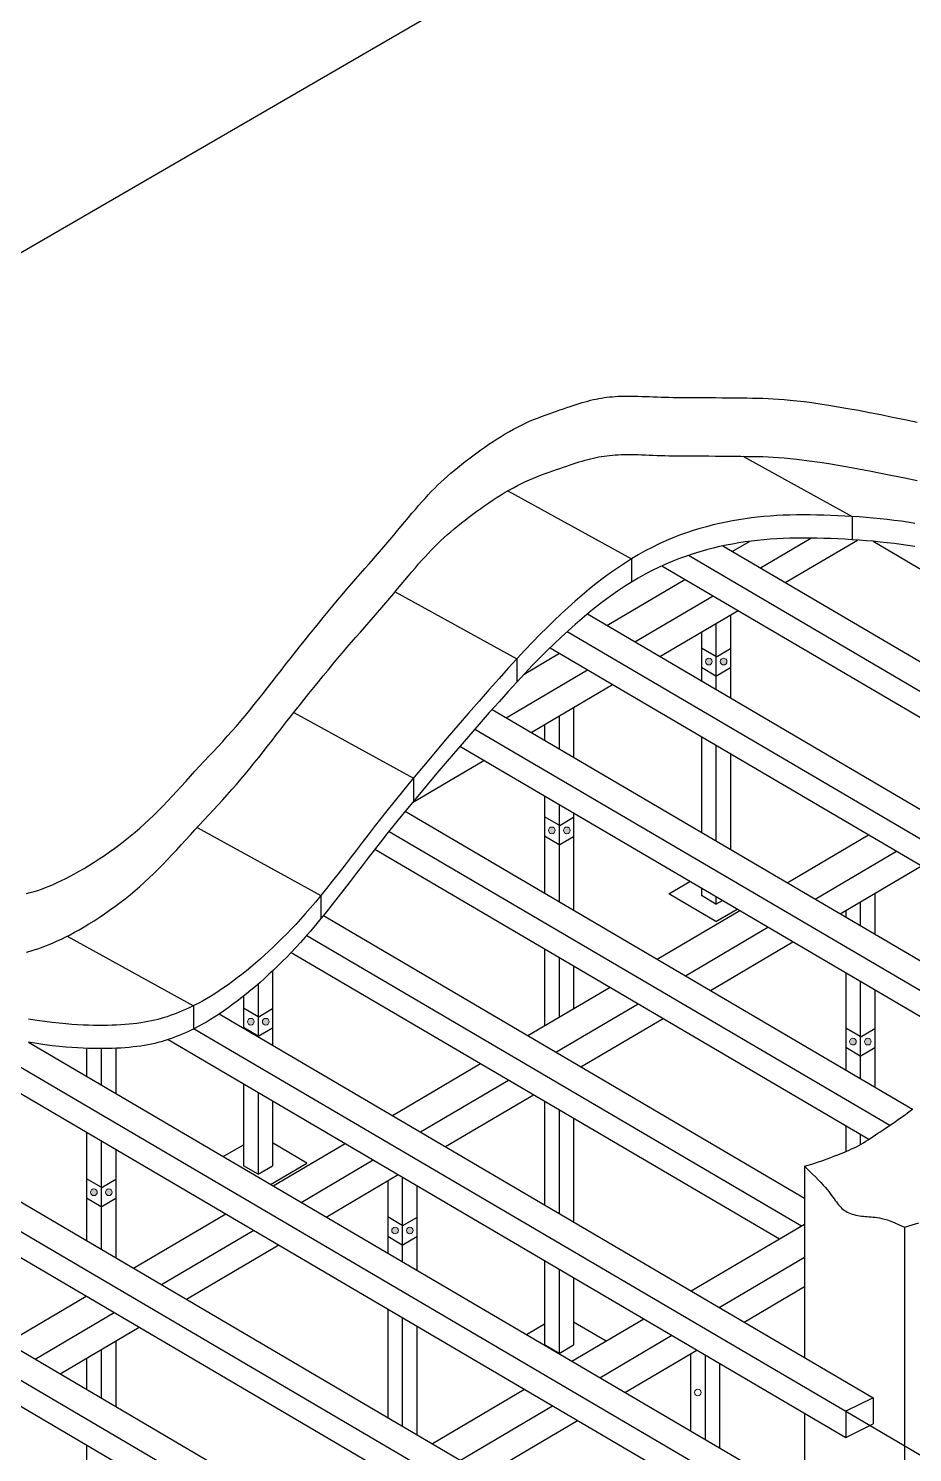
# Model space of a CAD drawing. Header units: millimetres. Extents: x 5763 to 12018931, y 39842 to 3600577.
# Drawn here: x 499600 to 505479, y 291478 to 300940 of the extents above; entities that cross this region are included whole.
import ezdxf

# ---------------------------------------------------------------- set-up
doc = ezdxf.new("R2010")
doc.units = ezdxf.units.MM
doc.layers.add('LINES', color=7, linetype='Continuous')
doc.layers.add('тонкая', color=7, linetype='Continuous', lineweight=20)

msp = doc.modelspace()

# ---------------------------------------------------------------- hatches: boundary and pattern name
at = {"layer": 'тонкая', "ltscale": 10}
h = msp.add_hatch(color=256, dxfattribs=at)
h.set_gradient(color2=(0, 0, 0), one_color=1)
h.paths.add_polyline_path([(504102.26851, 296733.34387, 1), (504146.52294, 296733.34387, 1)])
h.paths.add_polyline_path([(504201.1773, 296733.34387, 1), (504245.43173, 296733.34387, 1)])
h = msp.add_hatch(color=256, dxfattribs=at)
h.set_gradient(color2=(0, 0, 0), one_color=1)
h.paths.add_polyline_path([(503059.0896, 295612.2585, 1), (503103.34403, 295612.2585, 1)])
h.paths.add_polyline_path([(503157.99838, 295612.2585, 1), (503202.25281, 295612.2585, 1)])
h = msp.add_hatch(color=256, dxfattribs=at)
h.set_gradient(color2=(0, 0, 0), one_color=1)
h.paths.add_polyline_path([(501057.00266, 294340.84405, 1), (501101.25709, 294340.84405, 1)])
h.paths.add_polyline_path([(501155.91144, 294340.84405, 1), (501200.16587, 294340.84405, 1)])
h = msp.add_hatch(color=256, dxfattribs=at)
h.set_gradient(color2=(0, 0, 0), one_color=1)
h.paths.add_polyline_path([(505061.17654, 294208.19348, 1), (505105.43097, 294208.19348, 1)])
h.paths.add_polyline_path([(505160.08532, 294208.19348, 1), (505204.33975, 294208.19348, 1)])
h = msp.add_hatch(color=256, dxfattribs=at)
h.set_gradient(color2=(0, 0, 0), one_color=1)
h.paths.add_polyline_path([(500013.82374, 293207.15382, 1), (500058.07817, 293207.15382, 1)])
h.paths.add_polyline_path([(500112.73253, 293207.15382, 1), (500156.98696, 293207.15382, 1)])
h = msp.add_hatch(color=256, dxfattribs=at)
h.set_gradient(color2=(0, 0, 0), one_color=1)
h.paths.add_polyline_path([(502015.91068, 292953.26936, 1), (502060.16511, 292953.26936, 1)])
h.paths.add_polyline_path([(502114.81947, 292953.26936, 1), (502159.0739, 292953.26936, 1)])

# ---------------------------------------------------------------- linework, layer by layer
at = {"layer": 'LINES'}
for p, q in [((506762.63463, 303628.58667), (496526.71262, 297696.54348)), ((503222.57016, 298435.23807), (503243.04148, 298441.95854)), ((503243.04148, 298441.95854), (503263.01035, 298448.32837)), ((503263.01035, 298448.32837), (503282.51667, 298454.31569)), ((503282.51667, 298454.31569), (503301.60029, 298459.88863)), ((503301.60029, 298459.88863), (503320.30644, 298465.02327)), ((503320.30644, 298465.02327), (503338.70155, 298469.72758)), ((503338.70155, 298469.72758), (503356.85741, 298474.0175)), ((503356.85741, 298474.0175), (503374.84579, 298477.90898)), ((503374.84579, 298477.90898), (503392.73846, 298481.41794)), ((503392.73846, 298481.41794), (503410.60721, 298484.56034)), ((503410.60721, 298484.56034), (503428.5238, 298487.35209)), ((503428.5238, 298487.35209), (503446.56001, 298489.80916)), ((503446.56001, 298489.80916), (503464.79134, 298491.9447)), ((503464.79134, 298491.9447), (503483.30819, 298493.76087)), ((503483.30819, 298493.76087), (503502.20467, 298495.25702)), ((503502.20467, 298495.25702), (503521.57492, 298496.43255)), ((503521.57492, 298496.43255), (503541.51304, 298497.28683)), ((503541.51304, 298497.28683), (503562.11316, 298497.81923)), ((503562.11316, 298497.81923), (503583.46941, 298498.02912)), ((503583.46941, 298498.02912), (503605.67589, 298497.91589)), ((503605.67589, 298497.91589), (503628.79057, 298497.48985)), ((503628.79057, 298497.48985), (503652.72669, 298496.80506)), ((503652.72669, 298496.80506), (503677.36135, 298495.92651)), ((503677.36135, 298495.92651), (503702.57161, 298494.91922)), ((503702.57161, 298494.91922), (503728.23457, 298493.84818)), ((503728.23457, 298493.84818), (503754.22731, 298492.77839)), ((503754.22731, 298492.77839), (503780.42691, 298491.77485)), ((503780.42691, 298491.77485), (503806.71045, 298490.90255)), ((503806.71045, 298490.90255), (503833.03498, 298490.21042)), ((503833.03498, 298490.21042), (503859.67735, 298489.68297)), ((503859.67735, 298489.68297), (503886.99439, 298489.28864)), ((503886.99439, 298489.28864), (503915.3429, 298488.99587)), ((503915.3429, 298488.99587), (503945.07971, 298488.77309)), ((503945.07971, 298488.77309), (503976.56164, 298488.58874)), ((503976.56164, 298488.58874), (504010.1455, 298488.41125)), ((504010.1455, 298488.41125), (504046.18812, 298488.20906)), ((504046.18812, 298488.20906), (504084.87421, 298487.95705)), ((504084.87421, 298487.95705), (504125.70014, 298487.6558)), ((504125.70014, 298487.6558), (504167.99015, 298487.31235)), ((504167.99015, 298487.31235), (504211.06853, 298486.93373)), ((504211.06853, 298486.93373), (504254.25952, 298486.52699)), ((504254.25952, 298486.52699), (504296.88739, 298486.09914)), ((504296.88739, 298486.09914), (504338.2764, 298485.65723)), ((504338.2764, 298485.65723), (504377.75082, 298485.20829)), ((504377.75082, 298485.20829), (504414.8754, 298484.73824)), ((504414.8754, 298484.73824), (504450.1769, 298484.14863)), ((504450.1769, 298484.14863), (504484.42255, 298483.31989)), ((504484.42255, 298483.31989), (504518.37961, 298482.13245)), ((504518.37961, 298482.13245), (504552.81533, 298480.46674)), ((504552.81533, 298480.46674), (504588.49694, 298478.20321)), ((504588.49694, 298478.20321), (504626.1917, 298475.22228)), ((504626.1917, 298475.22228), (504666.66686, 298471.40438)), ((504666.66686, 298471.40438), (504710.56585, 298466.64305)), ((504710.56585, 298466.64305), (504758.03692, 298460.88413)), ((504758.03692, 298460.88413), (504809.1045, 298454.08659)), ((504809.1045, 298454.08659), (504863.79303, 298446.20937)), ((504863.79303, 298446.20937), (504922.12696, 298437.21143)), ((504922.12696, 298437.21143), (504984.13071, 298427.05171)), ((502959.20195, 298341.3656), (502985.46874, 298352.03196)), ((502985.46874, 298352.03196), (503011.46437, 298362.07676)), ((503011.46437, 298362.07676), (503037.11706, 298371.5717)), ((503037.11706, 298371.5717), (503062.35504, 298380.58852)), ((503062.35504, 298380.58852), (503087.10651, 298389.19893)), ((503087.10651, 298389.19893), (503111.2997, 298397.47465)), ((503111.2997, 298397.47465), (503134.86283, 298405.4874)), ((503134.86283, 298405.4874), (503157.74273, 298413.29163)), ((503157.74273, 298413.29163), (503179.96066, 298420.87274)), ((503179.96066, 298420.87274), (503201.55651, 298428.19885)), ((503201.55651, 298428.19885), (503222.57016, 298435.23807)), ((504984.13071, 298427.05171), (505049.82872, 298415.68917)), ((505049.82872, 298415.68917), (505119.24543, 298403.08275)), ((505119.24543, 298403.08275), (505192.29533, 298389.22736)), ((505192.29533, 298389.22736), (505268.45309, 298374.26176)), ((505268.45309, 298374.26176), (505347.08344, 298358.36063)), ((505347.08344, 298358.36063), (505427.5511, 298341.69867)), ((505427.5511, 298341.69867), (505509.2208, 298324.45059)), ((502771.47468, 298246.42833), (502798.59742, 298262.12437)), ((502798.59742, 298262.12437), (502825.63244, 298277.13509)), ((502825.63244, 298277.13509), (502852.57176, 298291.44454)), ((502852.57176, 298291.44454), (502879.40741, 298305.03679)), ((502879.40741, 298305.03679), (502906.13141, 298317.89591)), ((502906.13141, 298317.89591), (502932.7358, 298330.00595)), ((502932.7358, 298330.00595), (502959.20195, 298341.3656)), ((502608.19325, 298139.6026), (502635.18308, 298158.58453)), ((502635.18308, 298158.58453), (502662.37228, 298177.21583)), ((502662.37228, 298177.21583), (502689.67313, 298195.40086)), ((502689.67313, 298195.40086), (502716.99791, 298213.04399)), ((502716.99791, 298213.04399), (502744.27218, 298230.06289)), ((502744.27218, 298230.06289), (502771.47468, 298246.42833)), ((502479.284, 298042.75253), (502503.98228, 298062.0811)), ((502503.98228, 298062.0811), (502529.29732, 298081.50929)), ((502529.29732, 298081.50929), (502555.16265, 298100.96935)), ((502555.16265, 298100.96935), (502581.49053, 298120.36567)), ((502581.49053, 298120.36567), (502608.19325, 298139.6026)), ((503243.04148, 298053.95678), (503263.01035, 298060.32661)), ((503263.01035, 298060.32661), (503282.51667, 298066.31393)), ((503282.51667, 298066.31393), (503301.60029, 298071.88687)), ((503301.60029, 298071.88687), (503320.30644, 298077.02151)), ((503320.30644, 298077.02151), (503338.70155, 298081.72582)), ((503338.70155, 298081.72582), (503356.85741, 298086.01574)), ((503356.85741, 298086.01574), (503374.84579, 298089.90722)), ((503374.84579, 298089.90722), (503392.73846, 298093.41618)), ((503392.73846, 298093.41618), (503410.60721, 298096.55858)), ((503410.60721, 298096.55858), (503428.5238, 298099.35034)), ((503428.5238, 298099.35034), (503446.56001, 298101.8074)), ((503446.56001, 298101.8074), (503464.79134, 298103.94294)), ((503464.79134, 298103.94294), (503483.30819, 298105.75911)), ((503483.30819, 298105.75911), (503502.20467, 298107.25526)), ((503502.20467, 298107.25526), (503521.57492, 298108.43079)), ((503521.57492, 298108.43079), (503541.51304, 298109.28507)), ((503541.51304, 298109.28507), (503562.11316, 298109.81747)), ((503562.11316, 298109.81747), (503583.46941, 298110.02736)), ((503583.46941, 298110.02736), (503605.67589, 298109.91413)), ((503605.67589, 298109.91413), (503628.79057, 298109.48809)), ((503628.79057, 298109.48809), (503652.72669, 298108.8033)), ((503652.72669, 298108.8033), (503677.36135, 298107.92476)), ((503677.36135, 298107.92476), (503702.57161, 298106.91746)), ((503702.57161, 298106.91746), (503728.23457, 298105.84642)), ((503728.23457, 298105.84642), (503754.22731, 298104.77663)), ((503754.22731, 298104.77663), (503780.42691, 298103.77309)), ((503780.42691, 298103.77309), (503806.71045, 298102.90079)), ((503806.71045, 298102.90079), (503833.03498, 298102.20866)), ((503833.03498, 298102.20866), (503859.67735, 298101.68121)), ((503859.67735, 298101.68121), (503886.99439, 298101.28688)), ((503886.99439, 298101.28688), (503915.3429, 298100.99411)), ((503915.3429, 298100.99411), (503945.07971, 298100.77133)), ((503945.07971, 298100.77133), (503976.56164, 298100.58698)), ((503976.56164, 298100.58698), (504010.1455, 298100.40949)), ((504010.1455, 298100.40949), (504046.18812, 298100.2073)), ((504046.18812, 298100.2073), (504084.87421, 298099.95529)), ((504084.87421, 298099.95529), (504125.70014, 298099.65404)), ((504125.70014, 298099.65404), (504167.99015, 298099.31059)), ((504167.99015, 298099.31059), (504211.06853, 298098.93197)), ((504211.06853, 298098.93197), (504254.25952, 298098.52523)), ((504254.25952, 298098.52523), (504296.88739, 298098.09738)), ((504296.88739, 298098.09738), (504338.2764, 298097.65547)), ((504338.2764, 298097.65547), (504377.75082, 298097.20653)), ((504349.86415, 298097.52368), (505076.90588, 297697.68083)), ((504377.75082, 298097.20653), (504414.8754, 298096.73648)), ((504414.8754, 298096.73648), (504450.1769, 298096.14687)), ((504450.1769, 298096.14687), (504484.42255, 298095.31813)), ((504484.42255, 298095.31813), (504518.37961, 298094.13069)), ((504518.37961, 298094.13069), (504552.81533, 298092.46498)), ((504552.81533, 298092.46498), (504588.49694, 298090.20145)), ((504588.49694, 298090.20145), (504626.1917, 298087.22052)), ((504626.1917, 298087.22052), (504666.66686, 298083.40262)), ((504666.66686, 298083.40262), (504710.56585, 298078.64129)), ((504710.56585, 298078.64129), (504758.03692, 298072.88237)), ((504758.03692, 298072.88237), (504809.1045, 298066.08483)), ((504809.1045, 298066.08483), (504863.79303, 298058.20761)), ((504863.79303, 298058.20761), (504922.12696, 298049.20967)), ((502363.9672, 297945.51207), (502386.07352, 297965.27891)), ((502386.07352, 297965.27891), (502408.61848, 297984.81466)), ((502408.61848, 297984.81466), (502431.64197, 298004.19103)), ((502431.64197, 298004.19103), (502455.18385, 298023.47975)), ((502455.18385, 298023.47975), (502479.284, 298042.75253)), ((502959.20195, 297953.36384), (502985.46874, 297964.0302)), ((502985.46874, 297964.0302), (503011.46437, 297974.075)), ((503011.46437, 297974.075), (503037.11706, 297983.56994)), ((503037.11706, 297983.56994), (503062.35504, 297992.58676)), ((503062.35504, 297992.58676), (503087.10651, 298001.19717)), ((503087.10651, 298001.19717), (503111.2997, 298009.47289)), ((503111.2997, 298009.47289), (503134.86283, 298017.48564)), ((503134.86283, 298017.48564), (503157.74273, 298025.28987)), ((503157.74273, 298025.28987), (503179.96066, 298032.87098)), ((503179.96066, 298032.87098), (503201.55651, 298040.19709)), ((503201.55651, 298040.19709), (503222.57016, 298047.23631)), ((503222.57016, 298047.23631), (503243.04148, 298053.95678)), ((504922.12696, 298049.20967), (504984.13071, 298039.04995)), ((504984.13071, 298039.04995), (505049.82872, 298027.68741)), ((505049.82872, 298027.68741), (505119.24543, 298015.08099)), ((505119.24543, 298015.08099), (505192.29533, 298001.22561)), ((505192.29533, 298001.22561), (505268.45309, 297986.26)), ((505268.45309, 297986.26), (505347.08344, 297970.35887)), ((505347.08344, 297970.35887), (505427.5511, 297953.69691)), ((502279.01397, 297862.68871), (502299.86679, 297884.10644)), ((502299.86679, 297884.10644), (502320.91102, 297904.99822)), ((502320.91102, 297904.99822), (502342.25966, 297925.44241)), ((502342.25966, 297925.44241), (502363.9672, 297945.51207)), ((502771.47468, 297858.42657), (502798.59742, 297874.12261)), ((502798.59742, 297874.12261), (502825.63244, 297889.13333)), ((502825.63244, 297889.13333), (502852.57176, 297903.44278)), ((502852.57176, 297903.44278), (502879.40741, 297917.03503)), ((502879.40741, 297917.03503), (502906.13141, 297929.89415)), ((502906.13141, 297929.89415), (502932.7358, 297942.00419)), ((502932.7358, 297942.00419), (502959.20195, 297953.36384)), ((505427.5511, 297953.69691), (505509.2208, 297936.44883)), ((502194.96476, 297770.16456), (502216.32797, 297794.48296)), ((502216.32797, 297794.48296), (502237.37217, 297817.95666)), ((502237.37217, 297817.95666), (502258.22497, 297840.66535)), ((502258.22497, 297840.66535), (502279.01397, 297862.68871)), ((502635.18308, 297770.58277), (502662.37228, 297789.21407)), ((502662.37228, 297789.21407), (502689.67313, 297807.3991)), ((502689.67313, 297807.3991), (502716.99791, 297825.04223)), ((502716.99791, 297825.04223), (502744.27218, 297842.06113)), ((502744.27218, 297842.06113), (502771.47468, 297858.42657)), ((502787.34407, 297867.61025), (503609.63279, 297415.38549)), ((502103.98469, 297663.11403), (502127.71188, 297691.37722)), ((502127.71188, 297691.37722), (502150.77088, 297718.67488)), ((502150.77088, 297718.67488), (502173.15493, 297744.92176)), ((502173.15493, 297744.92176), (502194.96476, 297770.16456)), ((502503.98228, 297674.07934), (502529.29732, 297693.50753)), ((502529.29732, 297693.50753), (502555.16265, 297712.96759)), ((502555.16265, 297712.96759), (502581.49053, 297732.36391)), ((502581.49053, 297732.36391), (502608.19325, 297751.60085)), ((502608.19325, 297751.60085), (502635.18308, 297770.58277)), ((504365.74518, 297682.47039), (504323.90244, 297675.98166)), ((504407.4921, 297688.14387), (504365.74518, 297682.47039)), ((504449.28244, 297693.03447), (504407.4921, 297688.14387)), ((504491.25546, 297697.17453), (504449.28244, 297693.03447)), ((504533.55043, 297700.59643), (504491.25546, 297697.17453)), ((504576.30659, 297703.33252), (504533.55043, 297700.59643)), ((504619.63328, 297705.41555), (504576.30659, 297703.33252)), ((504663.52016, 297706.87975), (504619.63328, 297705.41555)), ((504707.92696, 297707.75974), (504663.52016, 297706.87975)), ((504752.81341, 297708.09015), (504707.92696, 297707.75974)), ((504798.13924, 297707.90559), (504752.81341, 297708.09015)), ((504843.86419, 297707.24069), (504798.13924, 297707.90559)), ((504889.94799, 297706.13006), (504843.86419, 297707.24069)), ((504936.35036, 297704.60833), (504889.94799, 297706.13006)), ((504983.02511, 297702.70115), (504936.35036, 297704.60833)), ((505029.90225, 297700.39835), (504983.02511, 297702.70115)), ((505076.90588, 297697.68083), (505029.90225, 297700.39835)), ((505123.96007, 297694.52944), (505076.90588, 297697.68083)), ((505076.90588, 297697.68083), (505076.90588, 297543.5561)), ((505170.98891, 297690.92507), (505123.96007, 297694.52944)), ((505217.91648, 297686.8486), (505170.98891, 297690.92507)), ((505264.66687, 297682.28089), (505217.91648, 297686.8486)), ((505311.16416, 297677.20283), (505264.66687, 297682.28089)), ((502029.13051, 297573.71367), (502054.66036, 297604.16401)), ((502054.66036, 297604.16401), (502079.62297, 297634.00354)), ((502079.62297, 297634.00354), (502103.98469, 297663.11403)), ((502386.07352, 297577.27715), (502408.61848, 297596.8129)), ((502408.61848, 297596.8129), (502431.64197, 297616.18927)), ((502431.64197, 297616.18927), (502455.18385, 297635.47799)), ((502455.18385, 297635.47799), (502479.284, 297654.75077)), ((502479.284, 297654.75077), (502503.98228, 297674.07934)), ((503975.55383, 297589.18197), (503930.43563, 297572.92519)), ((504020.41525, 297604.056), (503975.55383, 297589.18197)), ((504064.97707, 297617.62568), (504020.41525, 297604.056)), ((504109.1965, 297629.96942), (504064.97707, 297617.62568)), ((504153.03074, 297641.16562), (504109.1965, 297629.96942)), ((504196.43698, 297651.29268), (504153.03074, 297641.16562)), ((504239.37242, 297660.429), (504196.43698, 297651.29268)), ((504281.8246, 297668.64532), (504239.37242, 297660.429)), ((504323.90244, 297675.98166), (504281.8246, 297668.64532)), ((505357.35284, 297671.60365), (505311.16416, 297677.20283)), ((505403.25905, 297665.50611), (505357.35284, 297671.60365)), ((505448.9293, 297658.94128), (505403.25905, 297665.50611)), ((505494.41014, 297651.94028), (505448.9293, 297658.94128)), ((501949.47401, 297479.88018), (501976.50369, 297511.45351)), ((501976.50369, 297511.45351), (502003.06707, 297542.77075)), ((502003.06707, 297542.77075), (502029.13051, 297573.71367)), ((502279.01397, 297474.68695), (502299.86679, 297496.10468)), ((502299.86679, 297496.10468), (502320.91102, 297516.99646)), ((502320.91102, 297516.99646), (502342.25966, 297537.44065)), ((502342.25966, 297537.44065), (502363.9672, 297557.51031)), ((502363.9672, 297557.51031), (502386.07352, 297577.27715)), ((503748.0784, 297492.69761), (503702.08177, 297468.61836)), ((503793.91718, 297515.13214), (503748.0784, 297492.69761)), ((503839.59368, 297535.957), (503793.91718, 297515.13214)), ((503885.10344, 297555.20726), (503839.59368, 297535.957)), ((503930.43563, 297572.92519), (503885.10344, 297555.20726)), ((504196.43698, 297497.16795), (504153.03074, 297487.04089)), ((504239.37242, 297506.30428), (504196.43698, 297497.16795)), ((504218.74745, 297501.91545), (509533.38461, 294384.11827)), ((504281.8246, 297514.52059), (504239.37242, 297506.30428)), ((504280.90317, 297465.4522), (504394.18386, 297532.21053)), ((504323.90244, 297521.85694), (504281.8246, 297514.52059)), ((504365.74518, 297528.34567), (504323.90244, 297521.85694)), ((504407.4921, 297534.01915), (504365.74518, 297528.34567)), ((504449.28244, 297538.90974), (504407.4921, 297534.01915)), ((504491.25546, 297543.04981), (504449.28244, 297538.90974)), ((504467.22087, 297356.15013), (504802.46911, 297553.71791)), ((504533.55043, 297546.4717), (504491.25546, 297543.04981)), ((504576.30659, 297549.2078), (504533.55043, 297546.4717)), ((504619.63328, 297551.29082), (504576.30659, 297549.2078)), ((504663.52016, 297552.75502), (504619.63328, 297551.29082)), ((504633.41394, 297258.65406), (505112.78068, 297541.15344)), ((504707.92696, 297553.63501), (504663.52016, 297552.75502)), ((504752.81341, 297553.96542), (504707.92696, 297553.63501)), ((504798.13924, 297553.78087), (504752.81341, 297553.96542)), ((504843.86419, 297553.11596), (504798.13924, 297553.78087)), ((504889.94799, 297552.00534), (504843.86419, 297553.11596)), ((504936.35036, 297550.4836), (504889.94799, 297552.00534)), ((504983.02511, 297548.57642), (504936.35036, 297550.4836)), ((505029.90225, 297546.27363), (504983.02511, 297548.57642)), ((505076.90588, 297543.5561), (505029.90225, 297546.27363)), ((505123.96007, 297540.40472), (505076.90588, 297543.5561)), ((505170.98891, 297536.80035), (505123.96007, 297540.40472)), ((505217.91648, 297532.72387), (505170.98891, 297536.80035)), ((505216.80196, 297532.82069), (510133.57564, 294648.42752)), ((505264.66687, 297528.15616), (505217.91648, 297532.72387)), ((505311.16416, 297523.0781), (505264.66687, 297528.15616)), ((505357.35284, 297517.47893), (505311.16416, 297523.0781)), ((505403.25905, 297511.38138), (505357.35284, 297517.47893)), ((505448.9293, 297504.81655), (505403.25905, 297511.38138)), ((505494.41014, 297497.81555), (505448.9293, 297504.81655)), ((501865.77629, 297383.85366), (501894.10668, 297416.15602)), ((501894.10668, 297416.15602), (501922.00622, 297448.13373)), ((501922.00622, 297448.13373), (501949.47401, 297479.88018)), ((502194.96476, 297382.1628), (502216.32797, 297406.4812)), ((502216.32797, 297406.4812), (502237.37217, 297429.9549)), ((502237.37217, 297429.9549), (502258.22497, 297452.66359)), ((502258.22497, 297452.66359), (502279.01397, 297474.68695)), ((503609.63279, 297415.38549), (503563.18933, 297386.16176)), ((503655.93175, 297442.85934), (503609.63279, 297415.38549)), ((503609.63279, 297415.38549), (503609.63279, 297261.26077)), ((503702.08177, 297468.61836), (503655.93175, 297442.85934)), ((503885.10344, 297401.08253), (503839.59368, 297381.83227)), ((503930.43563, 297418.80046), (503885.10344, 297401.08253)), ((503975.55383, 297435.05724), (503930.43563, 297418.80046)), ((504020.41525, 297449.93127), (503975.55383, 297435.05724)), ((503989.66722, 297439.73661), (509350.66348, 294294.74316)), ((504064.97707, 297463.50095), (504020.41525, 297449.93127)), ((504109.1965, 297475.84469), (504064.97707, 297463.50095)), ((504153.03074, 297487.04089), (504109.1965, 297475.84469)), ((501778.20896, 297284.06454), (501807.82653, 297317.90132)), ((501807.82653, 297317.90132), (501837.01594, 297351.13323)), ((501837.01594, 297351.13323), (501865.77629, 297383.85366)), ((502103.98469, 297275.11227), (502127.71188, 297303.37546)), ((502127.71188, 297303.37546), (502150.77088, 297330.67312)), ((502150.77088, 297330.67312), (502173.15493, 297356.92)), ((502173.15493, 297356.92), (502194.96476, 297382.1628)), ((503469.89308, 297322.34714), (503423.08733, 297287.8224)), ((503516.60582, 297355.1531), (503469.89308, 297322.34714)), ((503563.18933, 297386.16176), (503516.60582, 297355.1531)), ((503702.08177, 297314.49363), (503655.93175, 297288.73461)), ((503748.0784, 297338.57288), (503702.08177, 297314.49363)), ((503793.91718, 297361.00741), (503748.0784, 297338.57288)), ((503839.59368, 297381.83227), (503793.91718, 297361.00741)), ((503813.1707, 297369.78549), (509350.66348, 294121.25151)), ((501686.80948, 297178.02486), (501717.69293, 297214.20271)), ((501717.69293, 297214.20271), (501748.16413, 297249.52947)), ((501748.16413, 297249.52947), (501778.20896, 297284.06454)), ((502029.13051, 297185.71191), (502054.66036, 297216.16225)), ((502054.66036, 297216.16225), (502079.62297, 297246.00178)), ((502079.62297, 297246.00178), (502103.98469, 297275.11227)), ((503329.36729, 297214.02128), (503282.5382, 297174.9473)), ((503376.2312, 297251.68004), (503329.36729, 297214.02128)), ((503423.08733, 297287.8224), (503376.2312, 297251.68004)), ((503447.32053, 296974.20707), (503966.21687, 297280.00195)), ((503563.18933, 297232.03704), (503516.60582, 297201.02837)), ((503609.63279, 297261.26077), (503563.18933, 297232.03704)), ((503655.93175, 297288.73461), (503609.63279, 297261.26077)), ((501624.08736, 297103.45642), (501655.58086, 297141.07256)), ((501655.58086, 297141.07256), (501686.80948, 297178.02486)), ((501949.47401, 297091.87842), (501976.50369, 297123.45175)), ((501976.50369, 297123.45175), (502003.06707, 297154.76899)), ((502003.06707, 297154.76899), (502029.13051, 297185.71191)), ((502038.14725, 297196.46649), (502847.68287, 296751.25541)), ((503235.78654, 297134.55931), (503189.15492, 297092.95849)), ((503282.5382, 297174.9473), (503235.78654, 297134.55931)), ((503423.08733, 297133.69767), (503376.2312, 297097.55532)), ((503469.89308, 297168.22242), (503423.08733, 297133.69767)), ((503516.60582, 297201.02837), (503469.89308, 297168.22242)), ((503633.63824, 296864.905), (504152.53458, 297170.69988)), ((501528.82046, 296987.73147), (501560.62687, 297026.67525)), ((501560.62687, 297026.67525), (501592.40926, 297065.28711)), ((501592.40926, 297065.28711), (501624.08736, 297103.45642)), ((501865.77629, 296995.8519), (501894.10668, 297028.15426)), ((501894.10668, 297028.15426), (501922.00622, 297060.13197)), ((501922.00622, 297060.13197), (501949.47401, 297091.87842)), ((503142.68593, 297050.24603), (503096.32039, 297006.40723)), ((503189.15492, 297092.95849), (503142.68593, 297050.24603)), ((503282.5382, 297020.82258), (503235.78654, 296980.43458)), ((503329.36729, 297059.89655), (503282.5382, 297020.82258)), ((503317.761, 297050.21232), (508680.57792, 293904.1508)), ((503376.2312, 297097.55532), (503329.36729, 297059.89655)), ((503799.8313, 296767.40893), (504318.72764, 297073.20381)), ((504268.85406, 297043.81241), (504268.85406, 296492.25979)), ((501465.45681, 296909.29073), (501497.07035, 296948.56642)), ((501497.07035, 296948.56642), (501528.82046, 296987.73147)), ((501778.20896, 296896.06278), (501807.82653, 296929.89956)), ((501807.82653, 296929.89956), (501837.01594, 296963.13147)), ((501837.01594, 296963.13147), (501865.77629, 296995.8519)), ((503049.59185, 296960.96366), (503001.93208, 296913.32102)), ((503096.32039, 297006.40723), (503049.59185, 296960.96366)), ((503189.15492, 296938.83376), (503142.68593, 296896.12131)), ((503182.68477, 296932.88665), (508497.85679, 293814.7757)), ((503235.78654, 296980.43458), (503189.15492, 296938.83376)), ((504075.84133, 296930.06657), (504075.84133, 296605.48945)), ((504172.34769, 296986.93949), (504172.34769, 296548.87462)), ((501371.87727, 296791.57088), (501402.85358, 296830.75064)), ((501402.85358, 296830.75064), (501434.04676, 296870.00263)), ((501434.04676, 296870.00263), (501465.45681, 296909.29073)), ((501717.69293, 296826.20095), (501748.16413, 296861.52771)), ((501748.16413, 296861.52771), (501778.20896, 296896.06278)), ((502952.77282, 296862.88498), (502901.54583, 296809.06121)), ((503001.93208, 296913.32102), (502952.77282, 296862.88498)), ((503096.32039, 296852.2825), (503049.59185, 296806.83893)), ((503142.68593, 296896.12131), (503096.32039, 296852.2825)), ((501310.57524, 296713.57252), (501341.11782, 296752.49947)), ((501341.11782, 296752.49947), (501371.87727, 296791.57088)), ((501624.08736, 296715.45467), (501655.58086, 296753.0708)), ((501655.58086, 296753.0708), (501686.80948, 296790.0231)), ((501686.80948, 296790.0231), (501717.69293, 296826.20095)), ((502847.68287, 296751.25541), (502790.6157, 296688.87325)), ((502901.54583, 296809.06121), (502847.68287, 296751.25541)), ((502847.68287, 296751.25541), (502847.68287, 296597.13069)), ((502896.65995, 296649.69296), (503132.63424, 296788.75682)), ((503001.93208, 296759.19629), (502952.77282, 296708.76025)), ((503049.59185, 296806.83893), (503001.93208, 296759.19629)), ((503069.2399, 296825.94669), (508497.85679, 293641.28405)), ((504172.34769, 296766.69999), (504075.84133, 296823.54045)), ((504172.34769, 296763.58271), (504268.85406, 296820.24487)), ((501250.14067, 296636.29649), (501280.24952, 296674.82616)), ((501280.24952, 296674.82616), (501310.57524, 296713.57252)), ((501528.82046, 296599.72971), (501560.62687, 296638.67349)), ((501560.62687, 296638.67349), (501592.40926, 296677.28535)), ((501592.40926, 296677.28535), (501624.08736, 296715.45467)), ((502790.6157, 296688.87325), (502729.77607, 296621.32041)), ((502777.21881, 296360.20174), (503318.95195, 296679.45475)), ((502901.54583, 296654.93649), (502847.68287, 296597.13069)), ((502952.77282, 296708.76025), (502901.54583, 296654.93649)), ((504172.34769, 296636.77402), (504075.84133, 296693.61447)), ((504172.34769, 296636.77402), (504268.85406, 296693.43617)), ((501161.03092, 296522.36883), (501190.56299, 296560.03171)), ((501190.56299, 296560.03171), (501220.24867, 296598.01964)), ((501220.24867, 296598.01964), (501250.14067, 296636.29649)), ((501465.45681, 296521.28897), (501497.07035, 296560.56466)), ((501497.07035, 296560.56466), (501528.82046, 296599.72971)), ((502664.88851, 296548.33505), (502596.84865, 296470.98532)), ((502729.77607, 296621.32041), (502664.88851, 296548.33505)), ((502847.68287, 296597.13069), (502790.6157, 296534.74852)), ((502943.41187, 296262.70567), (503485.14501, 296581.95868)), ((501102.17461, 296448.16267), (501131.58921, 296485.06711)), ((501131.58921, 296485.06711), (501161.03092, 296522.36883)), ((501402.85358, 296442.74888), (501434.04676, 296482.00087)), ((501434.04676, 296482.00087), (501465.45681, 296521.28897)), ((502596.84865, 296470.98532), (502526.8449, 296390.67185)), ((502729.77607, 296467.19568), (502664.88851, 296394.21032)), ((502790.6157, 296534.74852), (502729.77607, 296467.19568)), ((501013.46093, 296340.19417), (501043.17372, 296375.69009)), ((501043.17372, 296375.69009), (501072.72386, 296411.69162)), ((501072.72386, 296411.69162), (501102.17461, 296448.16267)), ((501310.57524, 296325.57076), (501341.11782, 296364.49771)), ((501341.11782, 296364.49771), (501371.87727, 296403.56912)), ((501365.96074, 296396.05381), (502160.3908, 295959.15017)), ((501371.87727, 296403.56912), (501402.85358, 296442.74888)), ((502526.8449, 296390.67185), (502456.06565, 296308.79526)), ((502664.88851, 296394.21032), (502596.84865, 296316.8606)), ((502683.52149, 296415.16866), (507813.73187, 293405.56425)), ((503129.16878, 296372.17553), (503129.16878, 296153.73259)), ((503225.67514, 296429.04845), (503225.67514, 296097.11776)), ((500922.87083, 296236.92078), (500953.314, 296270.84112)), ((500953.314, 296270.84112), (500983.52225, 296305.24001)), ((500983.52225, 296305.24001), (501013.46093, 296340.19417)), ((501250.14067, 296248.29473), (501280.24952, 296286.8244)), ((501280.24952, 296286.8244), (501310.57524, 296325.57076)), ((502456.06565, 296308.79526), (502385.69931, 296226.75618)), ((502596.84865, 296316.8606), (502526.8449, 296236.54712)), ((502569.50413, 296285.48894), (507631.01074, 293316.18914)), ((503032.66242, 296315.30261), (503032.66242, 296210.34742)), ((500830.67386, 296137.03776), (500861.49654, 296170.11842)), ((500861.49654, 296170.11842), (500892.24694, 296203.37965)), ((500892.24694, 296203.37965), (500922.87083, 296236.92078)), ((501161.03092, 296134.36707), (501190.56299, 296172.02995)), ((501190.56299, 296172.02995), (501220.24867, 296210.01788)), ((501220.24867, 296210.01788), (501250.14067, 296248.29473)), ((502385.69931, 296226.75618), (502316.93429, 296145.95525)), ((502526.8449, 296236.54712), (502456.06565, 296154.67053)), ((502469.75973, 296170.51169), (507631.01074, 293142.69749)), ((504075.84133, 296235.43054), (504075.84133, 295598.37332)), ((504172.34769, 296178.81571), (504172.34769, 295541.75849)), ((500738.31426, 296037.88606), (500769.02851, 296071.02091)), ((500769.02851, 296071.02091), (500799.83311, 296104.03837)), ((500799.83311, 296104.03837), (500830.67386, 296137.03776)), ((501102.17461, 296060.16091), (501131.58921, 296097.06535)), ((501131.58921, 296097.06535), (501161.03092, 296134.36707)), ((502154.30251, 295797.66943), (502628.72558, 296077.25541)), ((502316.93429, 296145.95525), (502250.95899, 296067.79308)), ((502385.69931, 296072.63145), (502316.93429, 295991.83052)), ((502456.06565, 296154.67053), (502385.69931, 296072.63145)), ((504268.85406, 296122.20088), (504268.85406, 295485.14366)), ((500677.26526, 295971.15587), (500707.73103, 296004.57063)), ((500707.73103, 296004.57063), (500738.31426, 296037.88606)), ((501013.46093, 295952.19241), (501043.17372, 295987.68833)), ((501043.17372, 295987.68833), (501072.72386, 296023.68986)), ((501072.72386, 296023.68986), (501102.17461, 296060.16091)), ((502188.9618, 295993.67032), (502131.81979, 295924.63001)), ((502250.95899, 296067.79308), (502188.9618, 295993.67032)), ((502316.93429, 295991.83052), (502250.95899, 295913.66836)), ((500586.30168, 295871.48942), (500616.57769, 295904.49789)), ((500616.57769, 295904.49789), (500646.88985, 295937.75916)), ((500646.88985, 295937.75916), (500677.26526, 295971.15587)), ((500922.87083, 295848.91902), (500953.314, 295882.83936)), ((500953.314, 295882.83936), (500983.52225, 295917.23825)), ((500983.52225, 295917.23825), (501013.46093, 295952.19241)), ((502131.81979, 295924.63001), (502079.16461, 295860.2849)), ((502160.3908, 295959.15017), (502160.3908, 295805.02544)), ((502250.95899, 295913.66836), (502188.9618, 295839.54559)), ((500495.41942, 295775.15466), (500525.74965, 295806.70043)), ((500525.74965, 295806.70043), (500556.0347, 295838.85114)), ((500556.0347, 295838.85114), (500586.30168, 295871.48942)), ((500861.49654, 295782.11666), (500892.24694, 295815.37789)), ((500892.24694, 295815.37789), (500922.87083, 295848.91902)), ((502030.31654, 295799.89016), (501984.5959, 295742.70096)), ((502079.16461, 295860.2849), (502030.31654, 295799.89016)), ((502188.9618, 295839.54559), (502131.81979, 295770.50528)), ((503032.66242, 295840.2885), (503032.66242, 295195.02238)), ((500403.63847, 295684.65203), (500434.44148, 295714.14932)), ((500434.44148, 295714.14932), (500465.00772, 295744.30645)), ((500465.00772, 295744.30645), (500495.41942, 295775.15466)), ((500769.02851, 295683.01915), (500799.83311, 295716.03661)), ((500799.83311, 295716.03661), (500830.67386, 295749.036)), ((500830.67386, 295749.036), (500861.49654, 295782.11666)), ((501984.5959, 295742.70096), (501941.32298, 295687.97248)), ((502079.16461, 295706.16017), (502030.31654, 295645.76544)), ((502131.81979, 295770.50528), (502079.16461, 295706.16017)), ((502105.82836, 295738.74352), (505478.01135, 293760.47439)), ((503129.16878, 295645.61462), (503032.66242, 295702.45508)), ((503129.16878, 295783.67368), (503129.16878, 295138.40755)), ((503129.16878, 295642.49734), (503225.67514, 295699.15949)), ((503225.67514, 295727.05885), (503225.67514, 295081.79272)), ((500276.41383, 295572.63658), (500308.98637, 295599.80687)), ((500308.98637, 295599.80687), (500340.99316, 295627.51205)), ((500340.99316, 295627.51205), (500372.51645, 295655.78336)), ((500372.51645, 295655.78336), (500403.63847, 295684.65203)), ((500677.26526, 295583.15411), (500707.73103, 295616.56887)), ((500707.73103, 295616.56887), (500738.31426, 295649.8843)), ((500722.05406, 295632.17147), (501545.04223, 295179.56204)), ((500738.31426, 295649.8843), (500769.02851, 295683.01915)), ((501899.81807, 295634.95988), (501859.40149, 295582.91834)), ((501941.32298, 295687.97248), (501899.81807, 295634.95988)), ((502030.31654, 295645.76544), (501984.5959, 295588.57624)), ((501998.04922, 295605.40419), (505327.30385, 293652.31871)), ((500174.88205, 295494.20682), (500209.29287, 295519.79874)), ((500209.29287, 295519.79874), (500243.19329, 295545.96995)), ((500243.19329, 295545.96995), (500276.41383, 295572.63658)), ((500586.30168, 295483.48766), (500616.57769, 295516.49613)), ((500616.57769, 295516.49613), (500646.88985, 295549.7574)), ((500646.88985, 295549.7574), (500677.26526, 295583.15411)), ((501819.39352, 295531.10302), (501779.2642, 295478.96559)), ((501859.40149, 295582.91834), (501819.39352, 295531.10302)), ((501941.32298, 295533.84775), (501899.81807, 295480.83516)), ((501984.5959, 295588.57624), (501941.32298, 295533.84775)), ((503129.16878, 295515.68864), (503032.66242, 295572.5291)), ((503129.16878, 295515.68864), (503225.67514, 295572.3508)), ((504645.62954, 295264.11079), (505187.36267, 295583.3638)), ((500036.53138, 295399.76935), (500070.78549, 295421.97545)), ((500070.78549, 295421.97545), (500105.40852, 295445.18831)), ((500105.40852, 295445.18831), (500140.18065, 295469.30106)), ((500140.18065, 295469.30106), (500174.88205, 295494.20682)), ((500495.41942, 295387.1529), (500525.74965, 295418.69867)), ((500525.74965, 295418.69867), (500556.0347, 295450.84938)), ((500556.0347, 295450.84938), (500586.30168, 295483.48766)), ((501739.0825, 295426.7437), (501699.06708, 295374.87148)), ((501779.2642, 295478.96559), (501739.0825, 295426.7437)), ((501859.40149, 295428.79361), (501819.39352, 295376.97829)), ((501899.81807, 295480.83516), (501859.40149, 295428.79361)), ((501904.48786, 295486.7997), (505189.5289, 293559.65183)), ((504831.94724, 295154.80872), (505373.68038, 295474.06173)), ((493485.98423, 295341.63919), (502527.69728, 290037.37727)), ((499877.2381, 295306.81358), (499907.23031, 295322.92265)), ((499907.23031, 295322.92265), (499938.13467, 295340.23189)), ((499938.13467, 295340.23189), (499970.00931, 295358.80491)), ((499970.00931, 295358.80491), (500002.86605, 295378.67688)), ((500002.86605, 295378.67688), (500036.53138, 295399.76935)), ((500403.63847, 295296.65027), (500434.44148, 295326.14756)), ((500434.44148, 295326.14756), (500465.00772, 295356.30469)), ((500465.00772, 295356.30469), (500495.41942, 295387.1529)), ((501659.43666, 295323.78307), (501620.40992, 295273.9126)), ((501699.06708, 295374.87148), (501659.43666, 295323.78307)), ((501779.2642, 295324.84087), (501739.0825, 295272.61898)), ((501819.39352, 295376.97829), (501779.2642, 295324.84087)), ((504998.14031, 295057.31265), (505539.87344, 295376.56566)), ((499662.75901, 295213.62982), (499687.82944, 295222.34694)), ((499687.82944, 295222.34694), (499713.16869, 295231.80593)), ((499713.16869, 295231.80593), (499738.92399, 295242.04518)), ((499738.92399, 295242.04518), (499765.2277, 295253.10724)), ((499765.2277, 295253.10724), (499792.15282, 295265.05153)), ((499792.15282, 295265.05153), (499819.7575, 295277.94161)), ((499819.7575, 295277.94161), (499848.09988, 295291.8411)), ((499848.09988, 295291.8411), (499877.2381, 295306.81358)), ((500308.98637, 295211.80511), (500340.99316, 295239.51029)), ((500340.99316, 295239.51029), (500372.51645, 295267.7816)), ((500372.51645, 295267.7816), (500403.63847, 295296.65027)), ((501582.20555, 295225.69421), (501545.04223, 295179.56204)), ((501620.40992, 295273.9126), (501582.20555, 295225.69421)), ((501699.06708, 295220.74675), (501659.43666, 295169.65834)), ((501739.0825, 295272.61898), (501699.06708, 295220.74675)), ((503859.02997, 295190.71096), (503999.42662, 295273.1426)), ((504075.84133, 295228.31441), (504075.84133, 295178.41363)), ((499587.68852, 295191.546), (499612.83577, 295198.26772)), ((499612.83577, 295198.26772), (499637.81019, 295205.6162)), ((499637.81019, 295205.6162), (499662.75901, 295213.62982)), ((500174.88205, 295106.20506), (500209.29287, 295131.79698)), ((500209.29287, 295131.79698), (500243.19329, 295157.96819)), ((500243.19329, 295157.96819), (500276.41383, 295184.63482)), ((500276.41383, 295184.63482), (500308.98637, 295211.80511)), ((501509.13867, 295135.95023), (501474.64539, 295095.16855)), ((501545.04223, 295179.56204), (501509.13867, 295135.95023)), ((501545.04223, 295179.56204), (501545.04223, 295025.43732)), ((501659.43666, 295169.65834), (501620.40992, 295119.78787)), ((504172.34769, 295006.17263), (503859.02997, 295190.71096)), ((504172.34769, 295121.57317), (504075.84133, 295178.41363)), ((504172.34769, 295171.69958), (504172.34769, 295121.57317)), ((504172.34769, 295121.57317), (504214.98579, 295146.68622)), ((505131.25572, 295135.75994), (505131.25572, 294979.22136)), ((505227.76208, 295192.63286), (505227.76208, 294922.60653)), ((500036.53138, 295011.7676), (500070.78549, 295033.97369)), ((500070.78549, 295033.97369), (500105.40852, 295057.18655)), ((500105.40852, 295057.18655), (500140.18065, 295081.2993)), ((500140.18065, 295081.2993), (500174.88205, 295106.20506)), ((501441.44029, 295057.02933), (501409.3331, 295021.22055)), ((501474.64539, 295095.16855), (501441.44029, 295057.02933)), ((501582.20555, 295071.56949), (501545.04223, 295025.43732)), ((501561.51649, 295045.88741), (504761.85355, 293168.43058)), ((501620.40992, 295119.78787), (501582.20555, 295071.56949)), ((503782.22951, 294755.29374), (504330.94324, 295078.66054)), ((504172.34769, 295006.17263), (504313.36843, 295088.97069)), ((505034.74936, 295078.88702), (505034.74936, 295035.83619)), ((499907.23031, 294934.92089), (499938.13467, 294952.23013)), ((499938.13467, 294952.23013), (499970.00931, 294970.80315)), ((499970.00931, 294970.80315), (500002.86605, 294990.67512)), ((500002.86605, 294990.67512), (500036.53138, 295011.7676)), ((501347.65138, 294955.34621), (501317.69633, 294924.6566)), ((501378.13355, 294987.43019), (501347.65138, 294955.34621)), ((501409.3331, 295021.22055), (501378.13355, 294987.43019)), ((501474.64539, 294941.04382), (501441.44029, 294902.90461)), ((501509.13867, 294981.8255), (501474.64539, 294941.04382)), ((501545.04223, 295025.43732), (501509.13867, 294981.8255)), ((503968.54722, 294645.99167), (504517.26095, 294969.35847)), ((499687.82944, 294834.34518), (499713.16869, 294843.80417)), ((499713.16869, 294843.80417), (499738.92399, 294854.04342)), ((499738.92399, 294854.04342), (499765.2277, 294865.10548)), ((499765.2277, 294865.10548), (499792.15282, 294877.04977)), ((499792.15282, 294877.04977), (499819.7575, 294889.93985)), ((499819.7575, 294889.93985), (499848.09988, 294903.83934)), ((499848.09988, 294903.83934), (499877.2381, 294918.81182)), ((499858.01309, 294908.93318), (500698.62177, 294446.63321)), ((499877.2381, 294918.81182), (499907.23031, 294934.92089)), ((501258.6065, 294866.21234), (501229.11906, 294837.89035)), ((501288.07812, 294895.04931), (501258.6065, 294866.21234)), ((501317.69633, 294924.6566), (501288.07812, 294895.04931)), ((501409.3331, 294867.09583), (501378.13355, 294833.30546)), ((501441.44029, 294902.90461), (501409.3331, 294867.09583)), ((501451.15508, 294914.06296), (504741.32185, 292983.90811)), ((504134.74028, 294548.4956), (504683.45401, 294871.8624)), ((499587.68852, 294803.54424), (499612.83577, 294810.26596)), ((499612.83577, 294810.26596), (499637.81019, 294817.61444)), ((499637.81019, 294817.61444), (499662.75901, 294825.62806)), ((499662.75901, 294825.62806), (499687.82944, 294834.34518)), ((501140.1642, 294755.956), (501110.27157, 294729.74905)), ((501169.92095, 294782.73399), (501140.1642, 294755.956)), ((501199.56489, 294810.05484), (501169.92095, 294782.73399)), ((501229.11906, 294837.89035), (501199.56489, 294810.05484)), ((501317.69633, 294770.53187), (501288.07812, 294740.92459)), ((501347.65138, 294801.22149), (501317.69633, 294770.53187)), ((501378.13355, 294833.30546), (501347.65138, 294801.22149)), ((501347.69383, 294801.26617), (504593.79008, 292896.965)), ((503032.66242, 294824.96346), (503032.66242, 294313.56046)), ((503129.16878, 294768.34864), (503129.16878, 294370.43339)), ((501019.54806, 294654.83643), (500988.91666, 294631.20664)), ((501049.98655, 294679.16108), (501019.54806, 294654.83643)), ((501080.22004, 294704.14135), (501049.98655, 294679.16108)), ((501110.27157, 294729.74905), (501080.22004, 294704.14135)), ((501199.56489, 294655.93011), (501169.92095, 294628.60926)), ((501229.11906, 294683.76563), (501199.56489, 294655.93011)), ((501223.5882, 294678.5564), (501223.5882, 294184.83877)), ((501258.6065, 294712.08762), (501229.11906, 294683.76563)), ((501288.07812, 294740.92459), (501258.6065, 294712.08762)), ((503225.67514, 294711.73381), (503225.67514, 294427.30631)), ((505034.74936, 294665.77728), (505034.74936, 294020.51115)), ((500897.53166, 294565.36406), (500867.86556, 294545.41345)), ((500927.72071, 294586.37606), (500897.53166, 294565.36406)), ((500958.24496, 294608.35505), (500927.72071, 294586.37606)), ((500988.91666, 294631.20664), (500958.24496, 294608.35505)), ((501110.27157, 294575.62433), (501080.22004, 294550.01662)), ((501140.1642, 294601.83127), (501110.27157, 294575.62433)), ((501127.08184, 294590.36193), (501127.08184, 294241.45359)), ((501169.92095, 294628.60926), (501140.1642, 294601.83127)), ((502921.50978, 294248.05623), (503467.54321, 294569.84348)), ((505131.25572, 294609.16245), (505131.25572, 293963.89632)), ((497246.02258, 294494.35683), (503505.94036, 290822.01695)), ((500733.53402, 294464.58374), (500709.95916, 294452.26851)), ((500758.13358, 294478.07503), (500733.53402, 294464.58374)), ((500783.88245, 294492.87383), (500758.13358, 294478.07503)), ((500810.85321, 294509.07394), (500783.88245, 294492.87383)), ((500838.91016, 294526.61861), (500810.85321, 294509.07394)), ((500867.86556, 294545.41345), (500838.91016, 294526.61861)), ((500988.91666, 294477.08191), (500958.24496, 294454.23032)), ((501019.54806, 294500.71171), (500988.91666, 294477.08191)), ((501049.98655, 294525.03635), (501019.54806, 294500.71171)), ((501030.57548, 294509.52417), (501030.57548, 294298.06842)), ((501080.22004, 294550.01662), (501049.98655, 294525.03635)), ((505227.76208, 294552.54762), (505227.76208, 293907.28149)), ((496761.07646, 294408.78839), (503323.21923, 290559.15019)), ((496973.94004, 294457.40501), (503323.21923, 290732.64184)), ((498546.89784, 294452.1859), (504227.82916, 291119.50465)), ((500503.15115, 294367.62083), (500482.62266, 294361.56065)), ((500523.33346, 294374.06842), (500503.15115, 294367.62083)), ((500543.29421, 294380.90341), (500523.33346, 294374.06842)), ((500563.15804, 294388.12582), (500543.29421, 294380.90341)), ((500583.04955, 294395.73564), (500563.15804, 294388.12582)), ((500603.09338, 294403.73286), (500583.04955, 294395.73564)), ((500623.41415, 294412.1394), (500603.09338, 294403.73286)), ((500644.13649, 294421.06479), (500623.41415, 294412.1394)), ((500665.38502, 294430.64048), (500644.13649, 294421.06479)), ((500687.28437, 294440.99791), (500665.38502, 294430.64048)), ((500709.95916, 294452.26851), (500687.28437, 294440.99791)), ((500698.62177, 294446.63321), (500698.62177, 294292.50848)), ((500838.91016, 294372.49389), (500810.85321, 294354.94922)), ((500867.86556, 294391.28873), (500838.91016, 294372.49389)), ((500897.53166, 294411.23934), (500867.86556, 294391.28873)), ((500869.63851, 294392.48104), (505217.47049, 291841.85381)), ((500927.72071, 294432.25134), (500897.53166, 294411.23934)), ((500958.24496, 294454.23032), (500927.72071, 294432.25134)), ((501127.08184, 294374.20017), (501030.57548, 294431.04063)), ((501127.08184, 294371.08288), (501223.5882, 294427.74504)), ((503107.82749, 294138.75417), (503653.86092, 294460.54142)), ((499091.72861, 294306.05614), (504227.82916, 291292.9963)), ((499656.6293, 294349.29973), (499599.95041, 294358.22457)), ((499709.55188, 294341.69651), (499656.6293, 294349.29973)), ((499758.87224, 294335.34751), (499709.55188, 294341.69651)), ((499804.93948, 294330.1361), (499758.87224, 294335.34751)), ((499848.10274, 294325.94569), (499804.93948, 294330.1361)), ((499888.71114, 294322.65968), (499848.10274, 294325.94569)), ((499927.11379, 294320.16147), (499888.71114, 294322.65968)), ((499963.65983, 294318.33446), (499927.11379, 294320.16147)), ((499998.69837, 294317.06204), (499963.65983, 294318.33446)), ((500032.53159, 294316.24528), (499998.69837, 294317.06204)), ((500065.27383, 294315.85589), (500032.53159, 294316.24528)), ((500096.9925, 294315.88325), (500065.27383, 294315.85589)), ((500127.75498, 294316.31672), (500096.9925, 294315.88325)), ((500157.62869, 294317.1457), (500127.75498, 294316.31672)), ((500186.68102, 294318.35955), (500157.62869, 294317.1457)), ((500214.97936, 294319.94765), (500186.68102, 294318.35955)), ((500242.59112, 294321.89938), (500214.97936, 294319.94765)), ((500269.57035, 294324.20661), (500242.59112, 294321.89938)), ((500295.91779, 294326.87113), (500269.57035, 294324.20661)), ((500321.62082, 294329.89726), (500295.91779, 294326.87113)), ((500346.66684, 294333.2893), (500321.62082, 294329.89726)), ((500371.04324, 294337.05154), (500346.66684, 294333.2893)), ((500394.73742, 294341.1883), (500371.04324, 294337.05154)), ((500417.73676, 294345.70385), (500394.73742, 294341.1883)), ((500440.02866, 294350.60252), (500417.73676, 294345.70385)), ((500461.62337, 294355.88788), (500440.02866, 294350.60252)), ((500482.62266, 294361.56065), (500461.62337, 294355.88788)), ((500665.38502, 294276.51576), (500644.13649, 294266.94007)), ((500687.28437, 294286.87318), (500665.38502, 294276.51576)), ((500709.95916, 294298.14378), (500687.28437, 294286.87318)), ((500702.06475, 294294.21983), (505034.74936, 291752.47871)), ((500733.53402, 294310.45901), (500709.95916, 294298.14378)), ((500758.13358, 294323.9503), (500733.53402, 294310.45901)), ((500783.88245, 294338.7491), (500758.13358, 294323.9503)), ((500810.85321, 294354.94922), (500783.88245, 294338.7491)), ((501127.08184, 294244.27419), (501030.57548, 294301.11465)), ((501127.08184, 294244.27419), (501223.5882, 294300.93635)), ((503274.02055, 294041.25809), (503820.05398, 294363.04534)), ((505131.25572, 294241.5496), (505034.74936, 294298.39006)), ((505131.25572, 294238.43231), (505227.76208, 294295.09447)), ((499656.6293, 294195.175), (499599.95041, 294204.09984)), ((499600.83246, 294203.96095), (504410.55029, 291382.3714)), ((499709.55188, 294187.57179), (499656.6293, 294195.175)), ((499758.87224, 294181.22278), (499709.55188, 294187.57179)), ((499804.93948, 294176.01137), (499758.87224, 294181.22278)), ((500346.66684, 294179.16457), (500321.62082, 294175.77254)), ((500371.04324, 294182.92682), (500346.66684, 294179.16457)), ((500394.73742, 294187.06357), (500371.04324, 294182.92682)), ((500417.73676, 294191.57913), (500394.73742, 294187.06357)), ((500440.02866, 294196.4778), (500417.73676, 294191.57913)), ((500461.62337, 294201.76316), (500440.02866, 294196.4778)), ((500482.62266, 294207.43593), (500461.62337, 294201.76316)), ((500503.15115, 294213.4961), (500482.62266, 294207.43593)), ((500523.33346, 294219.94369), (500503.15115, 294213.4961)), ((500543.29421, 294226.77869), (500523.33346, 294219.94369)), ((500529.39981, 294222.02094), (505034.74936, 291578.98705)), ((500563.15804, 294234.00109), (500543.29421, 294226.77869)), ((500583.04955, 294241.61091), (500563.15804, 294234.00109)), ((500603.09338, 294249.60813), (500583.04955, 294241.61091)), ((500623.41415, 294258.01467), (500603.09338, 294249.60813)), ((500644.13649, 294266.94007), (500623.41415, 294258.01467)), ((496140.37479, 294154.51721), (502710.41841, 290300.24403)), ((499848.10274, 294171.82097), (499804.93948, 294176.01137)), ((499888.71114, 294168.53496), (499848.10274, 294171.82097)), ((499927.11379, 294166.03675), (499888.71114, 294168.53496)), ((499963.65983, 294164.20974), (499927.11379, 294166.03675)), ((499998.69837, 294162.93732), (499963.65983, 294164.20974)), ((499987.39656, 294163.34774), (499987.39656, 293977.18565)), ((500032.53159, 294162.12056), (499998.69837, 294162.93732)), ((500065.27383, 294161.73116), (500032.53159, 294162.12056)), ((500096.9925, 294161.75852), (500065.27383, 294161.73116)), ((500083.90293, 294161.74723), (500083.90293, 293920.57082)), ((500127.75498, 294162.192), (500096.9925, 294161.75852)), ((500157.62869, 294163.02097), (500127.75498, 294162.192)), ((500186.68102, 294164.23483), (500157.62869, 294163.02097)), ((500180.40929, 294163.97278), (500180.40929, 293863.95599)), ((500214.97936, 294165.82293), (500186.68102, 294164.23483)), ((500242.59112, 294167.77466), (500214.97936, 294165.82293)), ((500269.57035, 294170.08188), (500242.59112, 294167.77466)), ((500295.91779, 294172.74641), (500269.57035, 294170.08188)), ((500321.62082, 294175.77254), (500295.91779, 294172.74641)), ((505131.25572, 294111.62362), (505034.74936, 294168.46408)), ((505131.25572, 294111.62362), (505227.76208, 294168.28578)), ((495951.7633, 294068.59765), (502527.69728, 290210.86892)), ((502020.72159, 293717.20567), (502606.82349, 294062.60598)), ((501030.57548, 293928.00951), (501030.57548, 293383.78409)), ((502207.0393, 293607.9036), (502793.1412, 293953.30391)), ((501127.08184, 293871.39468), (501127.08184, 293326.94363)), ((501223.5882, 293814.77985), (501223.5882, 293383.78409)), ((502373.23236, 293510.40753), (502959.33426, 293855.80784)), ((503032.66242, 293812.79035), (503032.66242, 293123.55719)), ((503129.16878, 293756.17553), (503129.16878, 293066.94237)), ((505395.98037, 293698.82823), (505412.6114, 293710.29759)), ((505412.6114, 293710.29759), (505429.36172, 293722.21416)), ((505429.36172, 293722.21416), (505446.27256, 293734.78909)), ((505446.27256, 293734.78909), (505463.38515, 293748.23354)), ((505463.38515, 293748.23354), (505480.74074, 293762.75865)), ((503225.67514, 293699.5607), (503225.67514, 293010.32754)), ((505034.74936, 293650.45224), (505034.74936, 293477.9942)), ((505264.81618, 293610.02822), (505281.03766, 293621.00661)), ((505281.03766, 293621.00661), (505297.31492, 293632.02276)), ((505297.31492, 293632.02276), (505313.64481, 293643.07453)), ((505313.64481, 293643.07453), (505330.02417, 293654.15977)), ((505330.02417, 293654.15977), (505346.44982, 293665.27634)), ((505346.44982, 293665.27634), (505362.91862, 293676.42212)), ((505362.91862, 293676.42212), (505379.42739, 293687.59494)), ((505379.42739, 293687.59494), (505395.98037, 293698.82823)), ((499987.39656, 293607.12673), (499987.39656, 292886.14769)), ((500083.90293, 293550.51191), (500083.90293, 292829.53286)), ((500895.82491, 293444.26209), (501030.57548, 293523.37872)), ((501451.00019, 293401.72653), (501223.5882, 293535.66798)), ((501227.44987, 293249.71647), (501706.0353, 293531.75542)), ((505105.8207, 293510.40003), (505121.47927, 293518.6367)), ((505121.47927, 293518.6367), (505137.18042, 293527.40916)), ((505131.25572, 293593.83741), (505131.25572, 293524.09894)), ((505137.18042, 293527.40916), (505152.93498, 293536.67846)), ((505152.93498, 293536.67846), (505168.7442, 293546.37965)), ((505168.7442, 293546.37965), (505184.60932, 293556.44775)), ((505184.60932, 293556.44775), (505200.53158, 293566.81778)), ((505200.53158, 293566.81778), (505216.51223, 293577.42477)), ((505216.51223, 293577.42477), (505232.55251, 293588.20374)), ((505232.55251, 293588.20374), (505248.65365, 293599.08973)), ((505248.65365, 293599.08973), (505264.81618, 293610.02822)), ((500180.40929, 293493.89708), (500180.40929, 292772.91803)), ((501413.76757, 293140.41441), (501892.35301, 293422.45335)), ((504882.19067, 293419.29126), (504910.78873, 293429.29626)), ((504910.78873, 293429.29626), (504935.19999, 293438.22215)), ((504935.19999, 293438.22215), (504956.36664, 293446.29645)), ((504956.36664, 293446.29645), (504975.23091, 293453.74667)), ((504975.23091, 293453.74667), (504992.735, 293460.80033)), ((504992.735, 293460.80033), (505009.67387, 293467.66226)), ((505009.67387, 293467.66226), (505026.25354, 293474.4465)), ((505026.25354, 293474.4465), (505042.53278, 293481.24442)), ((505042.53278, 293481.24442), (505058.57034, 293488.14737)), ((505058.57034, 293488.14737), (505074.42501, 293495.24672)), ((505074.42501, 293495.24672), (505090.15554, 293502.63382)), ((505090.15554, 293502.63382), (505105.8207, 293510.40003)), ((501127.08184, 293326.94363), (501030.57548, 293383.78409)), ((501127.08184, 293326.94363), (501223.5882, 293383.78409)), ((501209.76671, 293260.09018), (501451.00019, 293401.72653)), ((504761.85355, 293380.52642), (504808.66529, 293395.13385)), ((504761.85355, 293380.52642), (504788.13855, 293354.23021)), ((504761.85355, 293380.52642), (504761.85355, 292109.13851)), ((504788.13855, 293354.23021), (504811.80245, 293330.48788)), ((504808.66529, 293395.13385), (504848.46359, 293407.97963)), ((504811.80245, 293330.48788), (504833.05736, 293309.02009)), ((504848.46359, 293407.97963), (504882.19067, 293419.29126)), ((500083.90293, 293240.50994), (499987.39656, 293297.3504)), ((500083.90293, 293237.39265), (500180.40929, 293294.05481)), ((501579.96064, 293042.91833), (502058.54607, 293324.95727)), ((501989.4835, 293284.25747), (501989.4835, 292802.67442)), ((502085.98986, 293308.85755), (502085.98986, 292746.05959)), ((502182.49623, 293252.24272), (502182.49623, 292689.44476)), ((504833.05736, 293309.02009), (504852.11541, 293289.5475)), ((504852.11541, 293289.5475), (504869.1887, 293271.79075)), ((504869.1887, 293271.79075), (504884.48936, 293255.47052)), ((504884.48936, 293255.47052), (504898.22951, 293240.30745)), ((504898.22951, 293240.30745), (504910.62126, 293226.02221)), ((500083.90293, 293110.58396), (499987.39656, 293167.42442)), ((500083.90293, 293110.58396), (500180.40929, 293167.24612)), ((504910.62126, 293226.02221), (504921.86454, 293212.38125)), ((504921.86454, 293212.38125), (504932.11051, 293199.33427)), ((504932.11051, 293199.33427), (504941.49811, 293186.87674)), ((504941.49811, 293186.87674), (504950.16631, 293175.00417)), ((504950.16631, 293175.00417), (504958.25408, 293163.71203)), ((504958.25408, 293163.71203), (504965.90036, 293152.99583)), ((504965.90036, 293152.99583), (504973.24412, 293142.85105)), ((504973.24412, 293142.85105), (504980.42431, 293133.27318)), ((500299.66599, 292702.95687), (500912.76357, 293064.26622)), ((502085.98986, 292986.62549), (501989.4835, 293043.46594)), ((504980.42431, 293133.27318), (504987.57285, 293124.25676)), ((504987.57285, 293124.25676), (504994.79338, 293115.79258)), ((504994.79338, 293115.79258), (505002.18252, 293107.87044)), ((505002.18252, 293107.87044), (505009.83687, 293100.48018)), ((505009.83687, 293100.48018), (505017.85303, 293093.61163)), ((505017.85303, 293093.61163), (505026.32762, 293087.2546)), ((505026.32762, 293087.2546), (505035.35723, 293081.39893)), ((505035.35723, 293081.39893), (505045.03847, 293076.03444)), ((505045.03847, 293076.03444), (505055.43403, 293071.15096)), ((505055.43403, 293071.15096), (505066.4709, 293066.73833)), ((505066.4709, 293066.73833), (505078.04217, 293062.7864)), ((505078.04217, 293062.7864), (505090.04092, 293059.28502)), ((505090.04092, 293059.28502), (505102.36021, 293056.22404)), ((505102.36021, 293056.22404), (505114.89315, 293053.5933)), ((505114.89315, 293053.5933), (505127.5328, 293051.38265)), ((505127.5328, 293051.38265), (505140.17224, 293049.58193)), ((505140.17224, 293049.58193), (505152.7363, 293048.16352)), ((505152.7363, 293048.16352), (505165.27671, 293047.02989)), ((505165.27671, 293047.02989), (505177.87695, 293046.06604)), ((505177.87695, 293046.06604), (505190.62051, 293045.15697)), ((505190.62051, 293045.15697), (505203.59086, 293044.18767)), ((505203.59086, 293044.18767), (505216.87149, 293043.04313)), ((505216.87149, 293043.04313), (505230.54587, 293041.60837)), ((500485.98369, 292593.6548), (501099.08128, 292954.96415)), ((502085.98986, 292983.5082), (502182.49623, 293040.17036)), ((504007.68819, 292551.56469), (504761.85355, 292996.00781)), ((505230.54587, 293041.60837), (505244.69749, 293039.76837)), ((505244.69749, 293039.76837), (505259.48869, 293037.36658)), ((505259.48869, 293037.36658), (505275.39725, 293034.0802)), ((505275.39725, 293034.0802), (505292.97982, 293029.54492)), ((505292.97982, 293029.54492), (505312.79306, 293023.39638)), ((505312.79306, 293023.39638), (505335.3936, 293015.27024)), ((505335.3936, 293015.27024), (505361.3381, 293004.80217)), ((505361.3381, 293004.80217), (505391.18321, 292991.62783)), ((505391.18321, 292991.62783), (505425.48558, 292975.38288)), ((505425.48558, 292975.38288), (505476.54869, 292990.68551)), ((505425.48558, 292975.38288), (505425.48558, 285765.78476)), ((505476.54869, 292990.68551), (505522.02297, 293003.70562)), ((500652.17676, 292496.15873), (501265.27434, 292857.46808)), ((502085.98986, 292856.69951), (501989.4835, 292913.53997)), ((502085.98986, 292856.69951), (502182.49623, 292913.36167)), ((504194.0059, 292442.26262), (504761.85355, 292776.90539)), ((503032.66242, 292753.49828), (503032.66242, 292193.40534)), ((503129.16878, 292696.88345), (503129.16878, 292136.56488)), ((503225.67514, 292640.26863), (503225.67514, 292193.40534)), ((504360.19896, 292344.76655), (504761.85355, 292581.46877)), ((499459.11056, 292207.60255), (499984.97969, 292517.50661)), ((499645.42827, 292098.30048), (500171.2974, 292408.20455)), ((501989.4835, 292432.61551), (501989.4835, 291711.63646)), ((499811.62133, 292000.8044), (500337.49046, 292310.70847)), ((502085.98986, 292376.00068), (502085.98986, 291655.02163)), ((502182.49623, 292319.38585), (502182.49623, 291598.4068)), ((502911.43019, 292261.82042), (503032.66242, 292332.99997)), ((503214.41646, 292084.0755), (503693.00189, 292366.11444)), ((503441.73127, 292218.03617), (503225.67514, 292345.28923)), ((500180.40929, 292218.13773), (500180.40929, 291784.45736)), ((503129.16878, 292136.56488), (503032.66242, 292193.40534)), ((503129.16878, 292136.56488), (503225.67514, 292193.40534)), ((503400.73417, 291974.77343), (503879.3196, 292256.81237)), ((499987.39656, 292104.39189), (499987.39656, 291897.68701)), ((500083.90293, 292161.26481), (500083.90293, 291841.07219)), ((503566.92723, 291877.27736), (504045.51266, 292159.3163)), ((504003.29836, 292134.43865), (504003.29836, 291621.28309)), ((504099.80472, 292127.46622), (504099.80472, 291564.66826)), ((504196.31108, 292070.85139), (504196.31108, 291508.05343)), ((502286.63258, 291537.31589), (502899.73017, 291898.62524)), ((505217.47049, 291841.85381), (505034.74936, 291752.47871)), ((505217.47049, 291841.85381), (505217.47049, 291668.36216)), ((502472.95029, 291428.01382), (503086.04788, 291789.32318)), ((504761.85355, 291739.0796), (504761.85355, 286155.40837)), ((505034.74936, 291752.47871), (508715.95206, 289592.92518)), ((505034.74936, 291752.47871), (505034.74936, 291578.98705)), ((502639.14335, 291330.51775), (503252.24094, 291691.8271)), ((505034.74936, 291578.98705), (505217.47049, 291668.36216)), ((505034.74936, 291578.98705), (505034.74936, 291578.98705)), ((499987.39656, 291527.6281), (499987.39656, 290909.22634))]:
    msp.add_line(p, q, dxfattribs=at)
at = {"layer": 'тонкая', "ltscale": 10}
for centre in [(504124.39573, 296733.34387), (504223.30451, 296733.34387), (503081.21681, 295612.2585), (503180.1256, 295612.2585), (501079.12987, 294340.84405), (501178.03866, 294340.84405), (505083.30375, 294208.19348), (505182.21254, 294208.19348), (500035.95096, 293207.15382), (500134.85974, 293207.15382), (502038.0379, 292953.26936), (502136.94668, 292953.26936), (504051.85275, 291877.57346)]:
    msp.add_circle(centre, 22.12722, dxfattribs=at)

doc.saveas('drawing.dxf')
